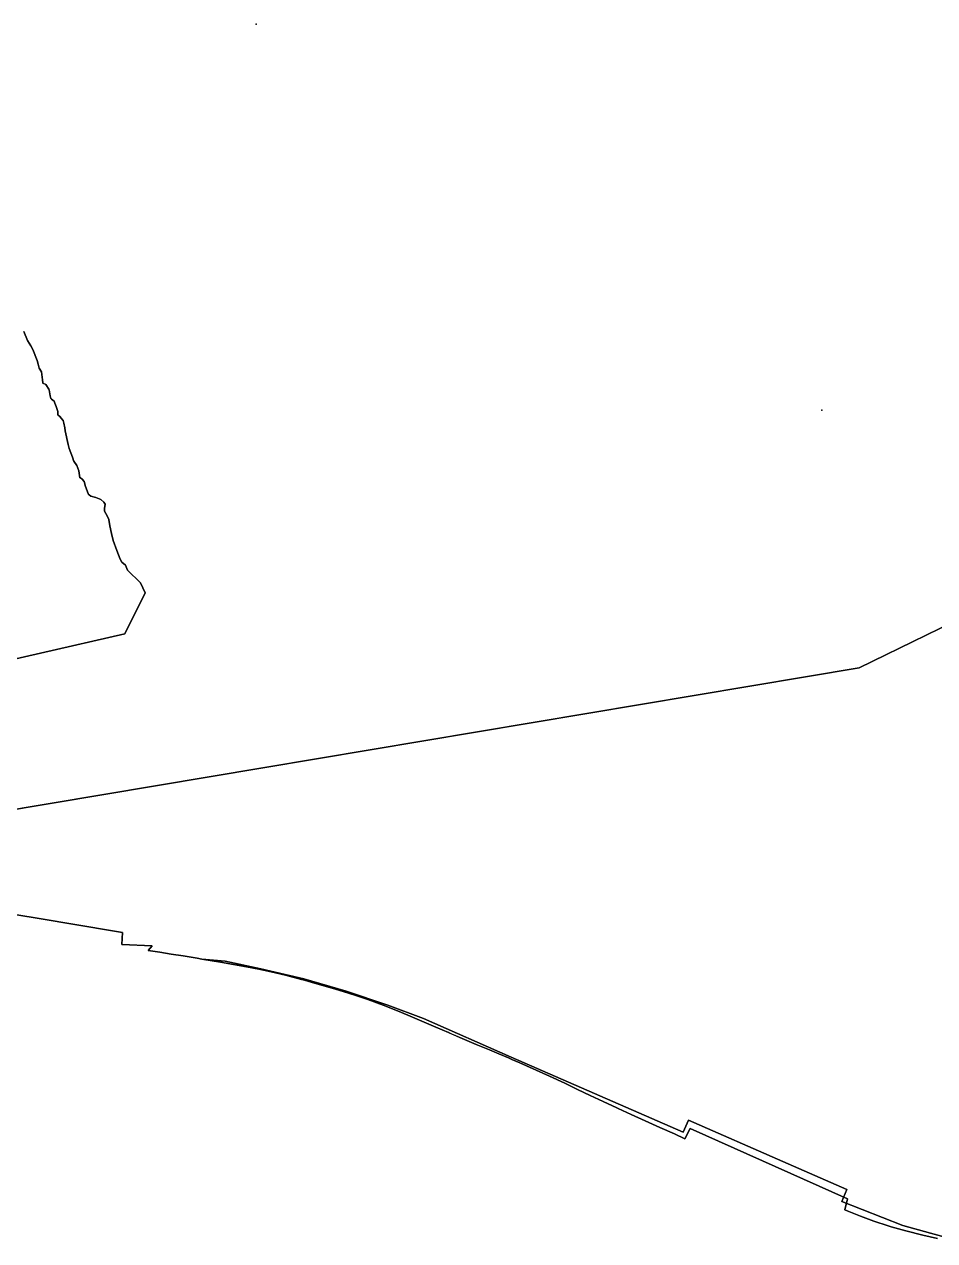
# Model space of a CAD drawing. Header units: inches. Extents: x 11258954 to 11313122, y 3645444 to 3695200.
# Drawn here: x 11295124 to 11297230, y 3668604 to 3671417 of the extents above; entities that cross this region are included whole.
import ezdxf

# ---------------------------------------------------------------- set-up
doc = ezdxf.new("R2010")
doc.units = ezdxf.units.IN
doc.header["$MEASUREMENT"] = 0
for name, color, linetype in [('AnnexationHistory', 183, 'Continuous'), ('PointOfInterest', 52, 'Continuous'), ('RecyclingCenter', 61, 'Continuous'), ('ZipCode', 108, 'Continuous')]:
    doc.layers.add(name, color=color, linetype=linetype)

msp = doc.modelspace()

# ---------------------------------------------------------------- linework, layer by layer
at = {"layer": 'AnnexationHistory'}
for points in [[(11299913.854, 3671396.311, 0), (11298596.505, 3670680.242, 0), (11297055.043, 3669928.6425, 0), (11293174.0565, 3669278.167, 0)], [(11293344.966, 3669306.8125, 0), (11296162.915, 3669779.1165, 0), (11297055.043, 3669928.6425, 0), (11298297.979, 3670534.684, 0), (11298596.505, 3670680.242, 0), (11299458.021, 3671148.535, 0)], [(11295004, 3669374.5, 0), (11295177, 3669346, 0), (11295227, 3669337.75, 0), (11295351, 3669317.25, 0), (11295350, 3669289, 0), (11295420, 3669285.75, 0), (11295411, 3669275.25, 0), (11295438, 3669271.25, 0), (11295464, 3669267, 0), (11295492, 3669262.75, 0), (11295524, 3669257.25, 0), (11295535, 3669255.5, 0), (11295578, 3669248, 0), (11295638, 3669237.5, 0), (11295667, 3669232, 0), (11295695, 3669226.25, 0), (11295728, 3669218.25, 0), (11295765, 3669208.5, 0), (11295766.854, 3669207.9595, 0), (11295801, 3669198, 0), (11295836, 3669188.25, 0), (11295862, 3669180.25, 0), (11295889, 3669172, 0), (11295919, 3669162, 0), (11295954, 3669148.75, 0), (11295991, 3669134, 0), (11296022, 3669121, 0), (11296049, 3669109.5, 0), (11296076, 3669098.25, 0), (11296105, 3669085.5, 0), (11296137, 3669071.75, 0), (11296169, 3669058, 0), (11296200, 3669045.25, 0), (11296222, 3669036.25, 0), (11296244, 3669027, 0), (11296252, 3669023.5, 0), (11296270, 3669015.25, 0), (11296339, 3668984.75, 0), (11296374, 3668968.5, 0), (11296404, 3668954, 0), (11296433, 3668940.25, 0), (11296463, 3668926.25, 0), (11296495, 3668911.5, 0), (11296498, 3668910.25, 0), (11296528, 3668896.25, 0), (11296560, 3668881.75, 0), (11296594, 3668866.25, 0), (11296628, 3668851, 0), (11296652, 3668839.75, 0), (11296664, 3668863.5, 0), (11297028, 3668701, 0), (11297022, 3668675.5, 0), (11297027, 3668673.5, 0), (11297058, 3668661, 0), (11297089, 3668649.5, 0), (11297122, 3668638.5, 0), (11297129, 3668636.5, 0), (11297163, 3668627.25, 0), (11297202, 3668617.25, 0), (11297236, 3668609, 0)], [(11297236, 3668609, 0), (11297202, 3668617.25, 0), (11297163, 3668627.25, 0), (11297129, 3668636.5, 0), (11297122, 3668638.5, 0), (11297089, 3668649.5, 0), (11297058, 3668661, 0), (11297027, 3668673.5, 0), (11297022, 3668675.5, 0), (11297028, 3668701, 0), (11296664, 3668863.5, 0), (11296652, 3668839.75, 0), (11296628, 3668851, 0), (11296594, 3668866.25, 0), (11296560, 3668881.75, 0), (11296528, 3668896.25, 0), (11296498, 3668910.25, 0), (11296495, 3668911.5, 0), (11296463, 3668926.25, 0), (11296433, 3668940.25, 0), (11296404, 3668954, 0), (11296374, 3668968.5, 0), (11296339, 3668984.75, 0), (11296270, 3669015.25, 0), (11296252, 3669023.5, 0), (11296244, 3669027, 0), (11296222, 3669036.25, 0), (11296200, 3669045.25, 0), (11296169, 3669058, 0), (11296137, 3669071.75, 0), (11296107.7715, 3669084.309, 0), (11296105, 3669085.5, 0), (11296076, 3669098.25, 0), (11296049, 3669109.5, 0), (11296022, 3669121, 0), (11295991, 3669134, 0), (11295954, 3669148.75, 0), (11295919, 3669162, 0), (11295889, 3669172, 0), (11295862, 3669180.25, 0), (11295836, 3669188.25, 0), (11295801, 3669198, 0), (11295766.854, 3669207.9595, 0), (11295765, 3669208.5, 0), (11295728, 3669218.25, 0), (11295695, 3669226.25, 0), (11295667, 3669232, 0), (11295638, 3669237.5, 0), (11295578, 3669248, 0), (11295535, 3669255.5, 0), (11295524, 3669257.25, 0), (11295492, 3669262.75, 0), (11295464, 3669267, 0), (11295438, 3669271.25, 0), (11295411, 3669275.25, 0), (11295420, 3669285.75, 0), (11295350, 3669289, 0), (11295351, 3669317.25, 0), (11295227, 3669337.75, 0), (11295177, 3669346, 0), (11295004, 3669374.5, 0)]]:
    msp.add_polyline3d(points, dxfattribs=at)
at = {"layer": 'PointOfInterest'}
msp.add_point((11295660.3068, 3671416.6648), dxfattribs=at)
at = {"layer": 'RecyclingCenter'}
msp.add_point((11296969.064, 3670524.3919), dxfattribs=at)
at = {"layer": 'ZipCode'}
for points in [[(11294966, 3669918.25, 0), (11295357, 3670007.75, 0), (11295404, 3670102.5, 0), (11295393, 3670125, 0), (11295363, 3670154.75, 0), (11295358, 3670166, 0), (11295350, 3670173.5, 0), (11295346, 3670180.25, 0), (11295338, 3670200, 0), (11295330, 3670223.25, 0), (11295326, 3670239.5, 0), (11295322, 3670257, 0), (11295320, 3670272, 0), (11295316, 3670280, 0), (11295310, 3670290.75, 0), (11295310, 3670298, 0), (11295311, 3670306.75, 0), (11295311, 3670307.5, 0), (11295308, 3670312, 0), (11295301, 3670317.75, 0), (11295290, 3670322.75, 0), (11295278, 3670325.5, 0), (11295274, 3670328.75, 0), (11295273, 3670329.5, 0), (11295270, 3670338, 0), (11295266, 3670347.75, 0), (11295263, 3670359.75, 0), (11295258, 3670365, 0), (11295254, 3670367.75, 0), (11295253, 3670368.25, 0), (11295250, 3670384.25, 0), (11295246, 3670396.75, 0), (11295239, 3670406.75, 0), (11295238, 3670407.5, 0), (11295237, 3670411.625, 0), (11295236, 3670415.75, 0), (11295232, 3670426, 0), (11295228, 3670435.75, 0), (11295226, 3670445, 0), (11295219, 3670477, 0), (11295218, 3670483.5, 0), (11295216, 3670494.5, 0), (11295214, 3670500.5, 0), (11295209, 3670506.75, 0), (11295207, 3670509.25, 0), (11295202, 3670513.5, 0), (11295202, 3670521.5, 0), (11295198, 3670533.25, 0), (11295195, 3670541, 0), (11295193, 3670545, 0), (11295187, 3670550.25, 0), (11295186, 3670551.5, 0), (11295184, 3670557.5, 0), (11295182, 3670571.5, 0), (11295181, 3670573.25, 0), (11295174, 3670583.75, 0), (11295167, 3670587, 0), (11295167, 3670588, 0), (11295166, 3670594.5, 0), (11295164, 3670613.25, 0), (11295159, 3670621.5, 0), (11295156, 3670631, 0), (11295154, 3670639.25, 0), (11295144, 3670665, 0), (11295139, 3670673, 0), (11295132, 3670686, 0), (11295123, 3670706.5, 0)], [(11295123, 3670706.5, 0), (11295132, 3670686, 0), (11295139, 3670673, 0), (11295144, 3670665, 0), (11295154, 3670639.25, 0), (11295156, 3670631, 0), (11295159, 3670621.5, 0), (11295164, 3670613.25, 0), (11295166, 3670594.5, 0), (11295167, 3670588, 0), (11295167, 3670587, 0), (11295174, 3670583.75, 0), (11295181, 3670573.25, 0), (11295182, 3670571.5, 0), (11295184, 3670557.5, 0), (11295186, 3670551.5, 0), (11295187, 3670550.25, 0), (11295193, 3670545, 0), (11295195, 3670541, 0), (11295198, 3670533.25, 0), (11295202, 3670521.5, 0), (11295202, 3670513.5, 0), (11295207, 3670509.25, 0), (11295209, 3670506.75, 0), (11295214, 3670500.5, 0), (11295216, 3670494.5, 0), (11295218, 3670483.5, 0), (11295219, 3670477, 0), (11295226, 3670445, 0), (11295228, 3670435.75, 0), (11295232, 3670426, 0), (11295236, 3670415.75, 0), (11295237, 3670411.625, 0), (11295238, 3670407.5, 0), (11295239, 3670406.75, 0), (11295246, 3670396.75, 0), (11295250, 3670384.25, 0), (11295253, 3670368.25, 0), (11295254, 3670367.75, 0), (11295258, 3670365, 0), (11295263, 3670359.75, 0), (11295266, 3670347.75, 0), (11295270, 3670338, 0), (11295273, 3670329.5, 0), (11295274, 3670328.75, 0), (11295278, 3670325.5, 0), (11295290, 3670322.75, 0), (11295301, 3670317.75, 0), (11295308, 3670312, 0), (11295311, 3670307.5, 0), (11295311, 3670306.75, 0), (11295310, 3670298, 0), (11295310, 3670290.75, 0), (11295316, 3670280, 0), (11295320, 3670272, 0), (11295322, 3670257, 0), (11295326, 3670239.5, 0), (11295330, 3670223.25, 0), (11295338, 3670200, 0), (11295346, 3670180.25, 0), (11295350, 3670173.5, 0), (11295358, 3670166, 0), (11295363, 3670154.75, 0), (11295393, 3670125, 0), (11295404, 3670102.5, 0), (11295357, 3670007.75, 0), (11294966, 3669918.25, 0)], [(11297284.613, 3668604.3405, 0), (11297220.2945, 3668621.8155, 0), (11297155.976, 3668639.29, 0), (11297014.6665, 3668695.286, 0), (11297026.669, 3668722.7805, 0), (11296878.1515, 3668787.615, 0), (11296660.077, 3668882.8135, 0), (11296648.0745, 3668855.319, 0), (11296250.519, 3669028.8695, 0), (11296047.1395, 3669117.6535, 0), (11295965.3165, 3669148.5445, 0), (11295868.758, 3669181.3215, 0), (11295770.5035, 3669209.372, 0), (11295671.5355, 3669233.132, 0), (11295588.499, 3669250.2525, 0), (11295535, 3669255.5, 0), (11295524, 3669257.25, 0), (11295492, 3669262.75, 0), (11295464, 3669267, 0), (11295438, 3669271.25, 0), (11295411, 3669275.25, 0), (11295420, 3669285.75, 0), (11295350, 3669289, 0), (11295351, 3669317.25, 0), (11295227, 3669337.75, 0), (11295177, 3669346, 0), (11295004, 3669374.5, 0)], [(11295004, 3669374.5, 0), (11295177, 3669346, 0), (11295227, 3669337.75, 0), (11295351, 3669317.25, 0), (11295350, 3669289, 0), (11295420, 3669285.75, 0), (11295411, 3669275.25, 0), (11295438, 3669271.25, 0), (11295464, 3669267, 0), (11295492, 3669262.75, 0), (11295524, 3669257.25, 0), (11295535, 3669255.5, 0), (11295588.499, 3669250.2525, 0), (11295671.5355, 3669233.132, 0), (11295770.5035, 3669209.372, 0), (11295868.758, 3669181.3215, 0), (11295965.3165, 3669148.5445, 0), (11296047.1395, 3669117.6535, 0), (11296250.519, 3669028.8695, 0), (11296648.0745, 3668855.319, 0), (11296660.077, 3668882.8135, 0), (11296878.1515, 3668787.615, 0), (11297026.669, 3668722.7805, 0), (11297014.6665, 3668695.286, 0), (11297155.976, 3668639.29, 0), (11297220.2945, 3668621.8155, 0), (11297284.613, 3668604.3405, 0)]]:
    msp.add_polyline3d(points, dxfattribs=at)

doc.saveas('drawing.dxf')
